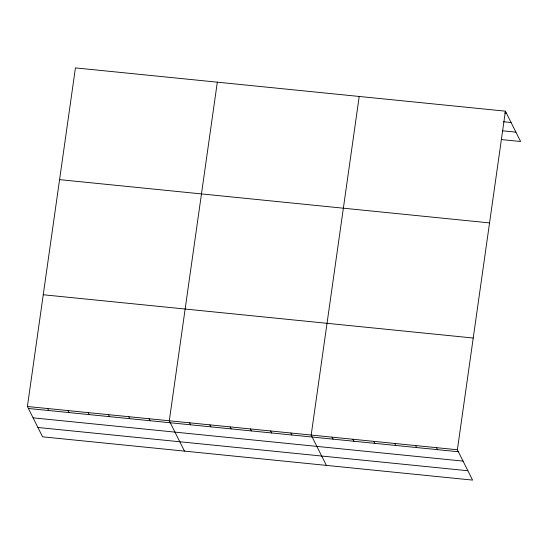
<?xml version="1.0" encoding="UTF-8"?>
<svg xmlns="http://www.w3.org/2000/svg" width="548" height="548" viewBox="0 0 548 548"><rect width="100%" height="100%" fill="white"/><g stroke="black" fill="none" stroke-linecap="round" stroke-linejoin="round"><path stroke-width="0.82" d="M505.407 111.169L457.375 449.764L472.568 480.103L42.593 436.831L27.4 406.493L75.432 67.897L505.407 111.169L520.6 141.507L501.386 139.569M217.323 82.179L169.291 420.775L184.484 451.114M359.214 96.455L311.182 435.05L326.375 465.389M504.735 112.991L506.407 113.162M503.571 121.759L511.092 122.512M502.55 130.808L515.915 132.15M59.581 179.634L489.556 222.906M43.251 294.756L473.225 338.027M27.4 406.493L457.375 449.764M28.4 408.486L458.375 451.758M33.086 417.843L463.06 461.108M37.908 427.481L467.882 470.746M436.489 447.661L437.489 449.655M415.61 445.558L416.603 447.552M394.724 443.455L395.718 445.449M373.839 441.352L374.839 443.353M352.953 439.256L353.953 441.25M332.067 437.153L333.068 439.147M290.913 433.009L291.913 435.002M270.644 430.975L271.644 432.968M250.374 428.933L251.374 430.927M230.105 426.892L231.098 428.885M209.836 424.851L210.829 426.844M189.56 422.809L190.56 424.81M149.022 418.734L150.022 420.727M128.753 416.692L129.753 418.686M108.483 414.651L109.477 416.644M88.214 412.617L89.208 414.61M67.938 410.575L68.938 412.569M47.669 408.534L48.669 410.527"/></g></svg>
